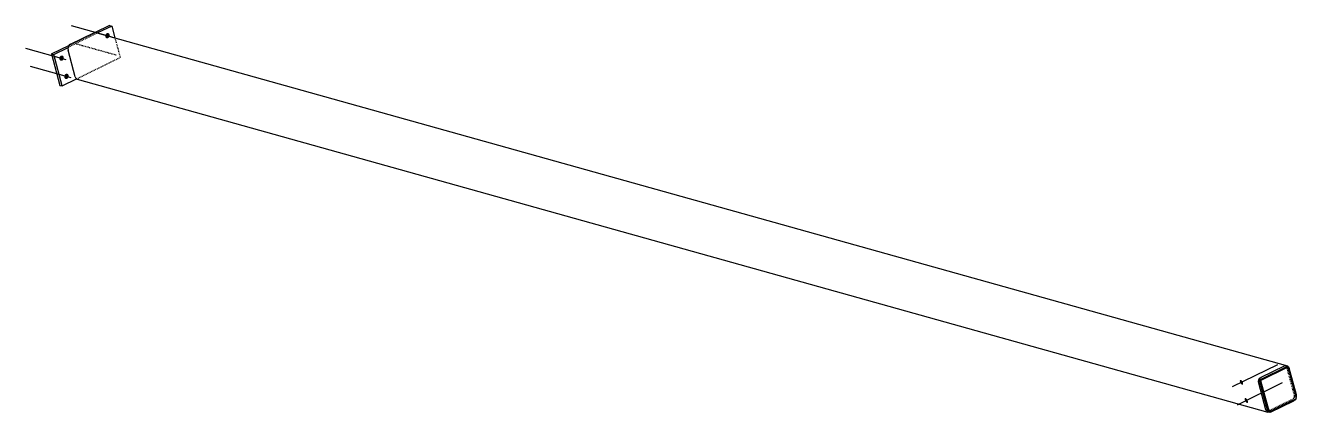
# Model space of a CAD drawing. Header units: millimetres. Extents: x 25 to 31229, y 2 to 1022.
# Drawn here: x 25 to 3320, y 17 to 1022 of the extents above; entities that cross this region are included whole.
import ezdxf

# ---------------------------------------------------------------- set-up
doc = ezdxf.new("R2010")
doc.units = ezdxf.units.MM
doc.linetypes.add('DXK_LINE_DOT2', pattern=[3.9198, 1.9599, -1.9599])
doc.layers.add('STÅL', color=7, linetype='Continuous')

msp = doc.modelspace()

# ---------------------------------------------------------------- hatches: boundary and pattern name
at = {"layer": 'STÅL', "linetype": 'Continuous'}
for points in [[(232.3, 996.5), (232.8, 997.8), (233.5, 999.1), (234.4, 1000.1), (235.5, 1001), (236.7, 1001.5), (237.9, 1001.8), (239.1, 1001.8), (240.2, 1001.5), (241.3, 1000.9), (242.1, 1000), (242.8, 998.9), (243.3, 997.6), (243.5, 996.3), (243.5, 994.8), (243.3, 993.4), (242.7, 992), (242, 990.8), (241.1, 989.7), (240, 988.9), (238.9, 988.3), (237.7, 988), (236.5, 988.1), (235.3, 988.4), (234.3, 989), (233.4, 989.8), (232.7, 990.9), (232.2, 992.2), (232, 993.6), (232, 995)], [(113.4, 938.1), (114, 939.4), (114.7, 940.7), (115.6, 941.7), (116.7, 942.6), (117.8, 943.1), (119, 943.4), (120.2, 943.4), (121.4, 943.1), (122.4, 942.5), (123.3, 941.6), (124, 940.5), (124.5, 939.2), (124.7, 937.9), (124.7, 936.4), (124.4, 935), (123.9, 933.6), (123.2, 932.4), (122.3, 931.3), (121.2, 930.5), (120, 929.9), (118.8, 929.6), (117.6, 929.7), (116.5, 930), (115.4, 930.6), (114.6, 931.4), (113.9, 932.5), (113.4, 933.8), (113.2, 935.2), (113.2, 936.6)], [(126.1, 890.9), (126.6, 892.2), (127.3, 893.5), (128.2, 894.5), (129.3, 895.4), (130.5, 895.9), (131.7, 896.2), (132.9, 896.2), (134, 895.9), (135.1, 895.3), (136, 894.4), (136.7, 893.3), (137.1, 892), (137.4, 890.7), (137.3, 889.2), (137.1, 887.8), (136.6, 886.4), (135.8, 885.2), (134.9, 884.1), (133.8, 883.3), (132.7, 882.7), (131.5, 882.4), (130.3, 882.5), (129.1, 882.8), (128.1, 883.4), (127.2, 884.2), (126.5, 885.3), (126, 886.6), (125.8, 888), (125.8, 889.4)], [(3180.5, 96.8), (3181, 95.5), (3181.5, 94.2), (3181.7, 92.9), (3181.8, 91.7), (3181.7, 90.7), (3181.3, 89.9), (3180.9, 89.3), (3180.3, 89), (3179.5, 89), (3178.7, 89.2), (3177.8, 89.8), (3176.9, 90.5), (3176.1, 91.5), (3175.3, 92.7), (3174.5, 93.9), (3174, 95.3), (3173.5, 96.6), (3173.3, 97.9), (3173.2, 99.1), (3173.4, 100.1), (3173.7, 100.9), (3174.1, 101.5), (3174.7, 101.8), (3175.5, 101.8), (3176.3, 101.6), (3177.2, 101), (3178.1, 100.3), (3178.9, 99.3), (3179.7, 98.1)], [(3193.1, 49.6), (3193.7, 48.3), (3194.1, 47), (3194.4, 45.7), (3194.4, 44.5), (3194.3, 43.5), (3194, 42.7), (3193.5, 42.1), (3192.9, 41.8), (3192.2, 41.8), (3191.3, 42), (3190.5, 42.6), (3189.6, 43.3), (3188.7, 44.3), (3187.9, 45.5), (3187.2, 46.7), (3186.6, 48.1), (3186.2, 49.4), (3185.9, 50.7), (3185.9, 51.9), (3186, 52.9), (3186.3, 53.7), (3186.8, 54.3), (3187.4, 54.6), (3188.1, 54.6), (3188.9, 54.4), (3189.8, 53.8), (3190.7, 53.1), (3191.6, 52.1), (3192.4, 50.9)]]:
    msp.add_hatch(color=96, dxfattribs=at).paths.add_polyline_path(points)

# ---------------------------------------------------------------- linework, layer by layer
at = {"layer": 'STÅL', "color": 7, "linetype": 'DXK_LINE_DOT2'}
for p, q in [((212.2, 1001.9), (136.1, 964.5)), ((206, 1003.1), (139.4, 970.4)), ((257.2, 989.2), (270.9, 938.3)), ((158, 882.8), (270.9, 938.3)), ((3230.2, 103.1), (3290.4, 132.7)), ((3290.4, 132.7), (3292.3, 133.1)), ((3292.3, 133.1), (3293.3, 132.9)), ((3293.3, 132.9), (3294.2, 132.7)), ((3295.7, 131.5), (3294.2, 132.7)), ((3227.3, 99.8), (3226.7, 97.6)), ((3227.3, 100), (3228.5, 101.8)), ((3227.3, 99.8), (3227.3, 100)), ((3228.5, 101.8), (3230.2, 103.1)), ((3296.6, 129.6), (3295.7, 131.5)), ((3315.1, 60.6), (3296.6, 129.6)), ((3226.7, 97.6), (3226.9, 95.3)), ((3245.4, 26.3), (3226.9, 95.3)), ((3251.6, 23.2), (3311.8, 52.8)), ((3311.8, 52.8), (3313.5, 54.1)), ((3313.5, 54.1), (3314.7, 56)), ((3314.7, 56), (3315.3, 58.3)), ((3315.3, 58.3), (3315.1, 60.6)), ((3319.1, 53.8), (3318.6, 52.9)), ((3319.1, 53.8), (3319.7, 56.3)), ((3245.4, 26.3), (3246.3, 24.4)), ((3246.3, 24.4), (3247.8, 23.1)), ((3247.8, 23.1), (3247.9, 23.1)), ((3247.9, 23.1), (3249.7, 22.7)), ((3249.7, 22.7), (3251.6, 23.2))]:
    msp.add_line(p, q, dxfattribs=at)
at = {"layer": 'STÅL', "color": 2, "linetype": 'Continuous'}
for p, q in [((142.4, 972.7), (202.6, 1002.3)), ((206.5, 1003.3), (202.6, 1002.3)), ((243.4, 1021.5), (206, 1003.1)), ((210.2, 1002.4), (206.5, 1003.3)), ((210.2, 1002.4), (3296.5, 138.2)), ((249, 1019.9), (212.2, 1001.9)), ((243.4, 1021.5), (249, 1019.9)), ((249, 1019.9), (257.2, 989.2)), ((92.9, 947.5), (139.4, 970.4)), ((98.5, 946), (136.1, 964.5)), ((136.5, 966.2), (135.4, 961.7)), ((135.4, 961.7), (135.8, 957.1)), ((154.3, 888.2), (135.8, 957.1)), ((139, 970.1), (136.5, 966.2)), ((142.4, 972.7), (139, 970.1)), ((92.9, 947.5), (114.8, 865.9)), ((92.9, 947.5), (98.5, 946)), ((120.4, 864.3), (98.5, 946)), ((114.8, 865.9), (120.4, 864.3)), ((120.4, 864.3), (158, 882.8)), ((154.3, 888.2), (156.1, 884.3)), ((156.1, 884.3), (159.2, 881.8)), ((159.2, 881.8), (3245.5, 17.6)), ((3295.7, 136.3), (3224.4, 101.3)), ((3227.2, 100.5), (3298.5, 135.5)), ((3228.7, 108.5), (3289, 138.1)), ((3289, 138.1), (3292.8, 139.1)), ((3292.8, 139.1), (3296.5, 138.2)), ((3298.5, 135.5), (3295.7, 136.3)), ((3296.5, 138.2), (3299.5, 135.7)), ((3320.4, 53.8), (3298.5, 135.5)), ((3299.5, 135.7), (3301.4, 131.9)), ((3319.9, 62.9), (3301.4, 131.9)), ((3221.8, 97.5), (3222.9, 102)), ((3222.9, 102), (3225.3, 105.9)), ((3224.4, 101.3), (3227.2, 100.5)), ((3246.3, 19.6), (3224.4, 101.3)), ((3225.3, 105.9), (3228.7, 108.5)), ((3227.2, 100.5), (3249.1, 18.8)), ((3222.2, 93), (3221.8, 97.5)), ((3240.6, 24), (3222.2, 93)), ((3249.1, 18.8), (3320.4, 53.8)), ((3253.1, 17.8), (3313.3, 47.3)), ((3316.7, 50), (3313.3, 47.3)), ((3318.6, 52.9), (3316.7, 50)), ((3319.7, 56.3), (3320.3, 58.4)), ((3320.3, 58.4), (3319.9, 62.9)), ((3242.5, 20.2), (3240.6, 24)), ((3245.5, 17.6), (3242.5, 20.2)), ((3249.2, 16.8), (3245.5, 17.6)), ((3246.3, 19.6), (3249.1, 18.8)), ((3253.1, 17.8), (3249.2, 16.8))]:
    msp.add_line(p, q, dxfattribs=at)
at = {"layer": 'STÅL', "color": 96, "linetype": 'Continuous'}
for p, q in [((144, 1021.2), (249, 991.8)), ((25.2, 962.8), (130.1, 933.4)), ((37.8, 915.6), (142.8, 886.2)), ((3270.6, 141.1), (3153.7, 83.7)), ((3283.2, 93.9), (3166.4, 36.5))]:
    msp.add_line(p, q, dxfattribs=at)
at = {"layer": 'STÅL', "color": 96, "linetype": 'DXK_LINE_DOT2'}
msp.add_line((156.7, 974), (261.6, 944.6), dxfattribs=at)

doc.saveas('drawing.dxf')
